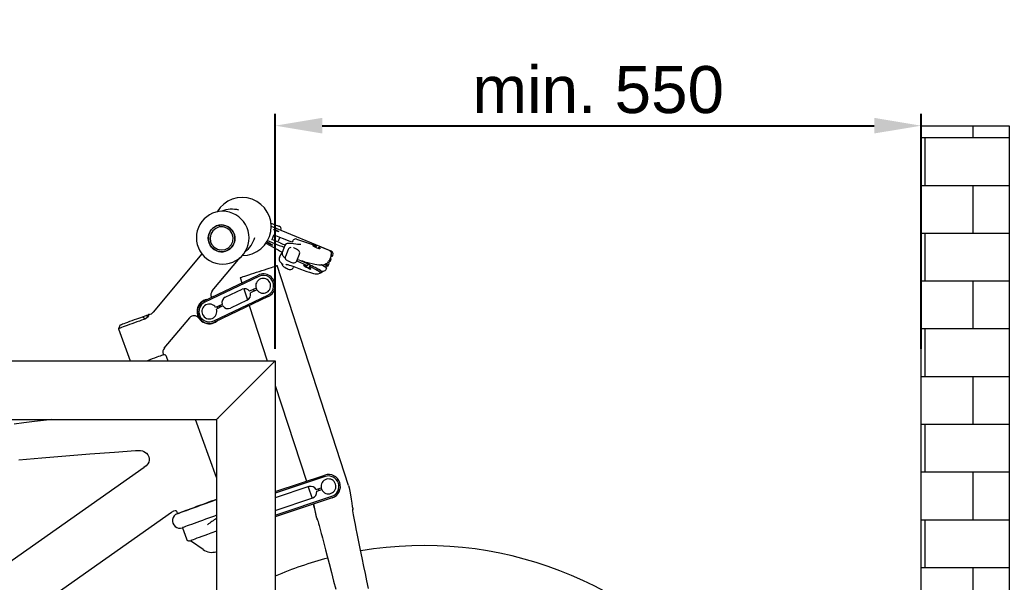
# Model space of a CAD drawing. Header units: millimetres. Extents: x 468 to 13607, y -402 to 3127.
# Drawn here: x 10527 to 11369, y 2648 to 3127 of the extents above; entities that cross this region are included whole.
import ezdxf

# ---------------------------------------------------------------- set-up
doc = ezdxf.new("R2010")
doc.units = ezdxf.units.MM
doc.layers.add('ZANO_R', color=7, linetype='Continuous', lineweight=0)
doc.layers.add('ZANO_W', color=1, linetype='Continuous', lineweight=0)
doc.styles.get("Standard").update_dxf_attribs({"font": 'ARIALUNI.TTF'})
doc.dimstyles.new('pl i ang', dxfattribs={"dimtxt": 50, "dimasz": 50, "dimexe": 1.25, "dimexo": 0.625, "dimgap": 10, "dimtad": 1, "dimtoh": 1, "dimtxsty": 'Standard', "dimcen": 2.5, "dimclrd": 1, "dimclre": 1, "dimclrt": 1, "dimadec": 0, "dimazin": 0, "dimtfac": 1, "dimtmove": 0, "dimatfit": 3, "dimfxl": 1, "dimarcsym": 1})

# ---------------------------------------------------------------- blocks, each defined once
blk = doc.blocks.new('*D458')
at = {"layer": 'ZANO_W', "color": 1, "lineweight": -2}
for p, q in [((10744.4, 2846.59), (10744.4, 3046.59)), ((11294.4, 2846.59), (11294.4, 3046.59)), ((10784.4, 3036.59), (11254.4, 3036.59))]:
    blk.add_line(p, q, dxfattribs=at)
at = {"layer": 'ZANO_W', "color": 1}
for points in [[(10784.4, 3043.26), (10784.4, 3029.93), (10744.4, 3036.59)], [(11254.4, 3029.93), (11254.4, 3043.26), (11294.4, 3036.59)]]:
    blk.add_solid(points, dxfattribs=at)
at = {"layer": 'ZANO_W', "color": 1, "insert": (11019.4, 3067.03), "char_height": 40, "attachment_point": 5}
blk.add_mtext('min. 550', dxfattribs=at)
blk = doc.blocks.new('*D496')
at = {"layer": 'ZANO_W', "color": 1, "lineweight": -2}
blk.add_arc((9994.4, 2786.59), 159.66, 284.3922, 345.6078, dxfattribs=at)
at = {"layer": 'ZANO_W', "color": 1}
for points in [[(10155.66, 2746.07), (10142.43, 2747.75), (10154.06, 2786.59)], [(10033.24, 2638.56), (10034.92, 2625.33), (9994.4, 2626.93)]]:
    blk.add_solid(points, dxfattribs=at)
at = {"layer": 'ZANO_W', "color": 1, "insert": (10085.65, 2695.34), "char_height": 40, "attachment_point": 5, "rotation": 45}
blk.add_mtext('90%%d', dxfattribs=at)

msp = doc.modelspace()

# ---------------------------------------------------------------- hatches: boundary and pattern name
at = {"layer": 'ZANO_R', "ltscale": 10, "transparency": 33554602}
h = msp.add_hatch(dxfattribs=at)
h.set_pattern_fill('AR-B816', color=256, scale=0.2)
h.set_pattern_definition([(0, (0, 2660.636), (0, 40.64), []), (90, (0, 2660.636), (-40.64, 40.64), [40.64, -40.64])])
h.paths.add_polyline_path([(11294.4, 3036.59), (11294.4, 2036.59), (11369.4, 2036.59), (11369.4, 3036.59)])

# ---------------------------------------------------------------- linework, layer by layer
at = {"layer": 'ZANO_R'}
for p, q in [((11294.4, 2036.59), (11294.4, 3036.59)), ((11294.4, 3036.59), (11369.4, 3036.59)), ((11369.4, 3036.59), (11369.4, 2036.59)), ((9944.4, 2836.59), (10744.4, 2836.59)), ((10742.4, 2834.59), (10696.4, 2788.59)), ((10744.4, 2836.59), (10744.4, 2040.59)), ((9994.4, 2786.59), (10694.4, 2786.59)), ((10694.4, 2786.59), (10694.4, 2040.59))]:
    msp.add_line(p, q, dxfattribs=at)
at = {"layer": 'ZANO_R', "color": 253}
for p, q in [((10740.7, 2953.59), (10743.79, 2952.49)), ((10792.01, 2929.77), (10741.24, 2950.73)), ((10742.65, 2942.52), (10741.94, 2940.76)), ((10743.14, 2943.71), (10750.2, 2940.88)), ((10748.16, 2941.7), (10746.84, 2938.4)), ((10749.01, 2947.52), (10749.14, 2947.89)), ((10736.35, 2936.49), (10745.64, 2931.46)), ((10737.78, 2938.77), (10747.79, 2934.76)), ((10741.5, 2939.6), (10742.25, 2940.04)), ((10748.57, 2936.77), (10741.5, 2939.6)), ((10752.63, 2934.6), (10750.29, 2928.74)), ((10752.7, 2934.58), (10752.7, 2934.61)), ((10759.24, 2938.54), (10758.91, 2937.72)), ((10762.49, 2940.12), (10779.5, 2934.42)), ((10779.5, 2934.42), (10778.86, 2934.02)), ((10778.95, 2933.05), (10779.5, 2934.42)), ((10781.19, 2933.05), (10780.9, 2932.32)), ((10781.2, 2933.06), (10782.01, 2933.56)), ((10682, 2927.5), (10640.33, 2877.85)), ((10690.75, 2895.95), (10714.52, 2924.28)), ((10749.5, 2927.45), (10747.85, 2924.4)), ((10747.91, 2924.37), (10747.92, 2924.41)), ((10750.36, 2929.02), (10749.5, 2927.45)), ((10750.37, 2928.75), (10750.36, 2928.71)), ((10752.94, 2925.3), (10752.98, 2925.14)), ((10755.36, 2931.22), (10753.02, 2925.36)), ((10762.73, 2921.47), (10765.08, 2927.33)), ((10790.51, 2930.32), (10790.64, 2930.26)), ((10792.04, 2926.08), (10790.52, 2922.26)), ((10791.83, 2926.2), (10792.15, 2927.02)), ((10791.83, 2926.2), (10791.83, 2926.2)), ((10791.85, 2925.6), (10792.55, 2925.31)), ((10792.55, 2925.31), (10792.91, 2926.19)), ((10793.03, 2925.58), (10792.55, 2925.31)), ((10792.73, 2926.08), (10792.91, 2926.19)), ((10793.04, 2925.6), (10793.03, 2925.58)), ((10793.04, 2925.6), (10793.4, 2926.48)), ((10806.84, 2730.34), (10745.88, 2917.52)), ((10759.5, 2915.44), (10759.82, 2916.03)), ((10759.88, 2916.13), (10760.19, 2916.72)), ((10762.82, 2921.69), (10771.62, 2917.62)), ((10765.9, 2921.8), (10771.42, 2919.25)), ((10771.62, 2917.62), (10770.98, 2917.22)), ((10772.29, 2918.84), (10771.62, 2917.62)), ((10771.72, 2917.79), (10771.71, 2917.78)), ((10772.29, 2918.84), (10771.72, 2917.79)), ((10771.72, 2917.79), (10771.72, 2917.79)), ((10774.23, 2917.91), (10773.19, 2915.98)), ((10773.2, 2915.99), (10774.01, 2916.5)), ((10774.01, 2916.5), (10774.66, 2917.7)), ((10786.3, 2916.59), (10783.63, 2918.08)), ((10786.35, 2916.69), (10783.84, 2918.08)), ((10786.33, 2918.58), (10788.9, 2917.16)), ((10787.5, 2918.81), (10787.2, 2918.98)), ((10787.55, 2918.91), (10787.32, 2919.04)), ((10787.44, 2916.04), (10788.24, 2917.52)), ((10787.44, 2916.04), (10788.24, 2917.52)), ((10787.8, 2914.51), (10788.25, 2915.35)), ((10787.96, 2919.43), (10788.76, 2919.93)), ((10788.9, 2917.16), (10789.37, 2917.43)), ((10789.39, 2917.45), (10789.84, 2918.28)), ((10790.14, 2921.98), (10789.81, 2921.16)), ((10789.84, 2918.28), (10789.88, 2918.37)), ((10789.88, 2918.37), (10789.9, 2918.4)), ((10790.02, 2920.74), (10789.94, 2920.7)), ((10790.02, 2920.74), (10790.67, 2921.12)), ((10790.14, 2921.98), (10790.14, 2921.98)), ((10790.56, 2922.37), (10791.27, 2922.08)), ((10790.91, 2923.25), (10791.62, 2922.96)), ((10791.09, 2921.98), (10791.27, 2922.08)), ((10791.27, 2922.08), (10791.62, 2922.96)), ((10791.62, 2922.96), (10792.09, 2923.23)), ((10791.76, 2922.37), (10792.11, 2923.25)), ((10683.88, 2887.67), (10729.75, 2909.5)), ((10730.3, 2908.36), (10684.42, 2886.53)), ((10714.48, 2907.29), (10715.91, 2902.92)), ((10782.07, 2912.32), (10782.2, 2912.25)), ((10782.91, 2913.39), (10783.61, 2913.01)), ((10784.81, 2912.35), (10784.82, 2912.35)), ((10786.12, 2913.03), (10786.77, 2913.41)), ((10787.73, 2914.4), (10787.75, 2914.43)), ((10787.75, 2914.42), (10787.8, 2914.51)), ((10692.06, 2870.47), (10737.94, 2892.3)), ((10738.48, 2891.15), (10692.61, 2869.33)), ((10701.83, 2890.59), (10716.16, 2897.41)), ((10717.56, 2897.84), (10720.67, 2888.31)), ((10728.1, 2898.31), (10722.56, 2895.67)), ((10728.75, 2896.93), (10723.21, 2894.29)), ((10725.79, 2897.21), (10726.45, 2895.83)), ((10699.15, 2884.53), (10693.61, 2881.9)), ((10699.81, 2883.16), (10694.26, 2880.52)), ((10695.7, 2881.21), (10695.05, 2882.58)), ((10697.37, 2881.82), (10696.66, 2883.35)), ((10697.35, 2883.68), (10698.01, 2882.3)), ((10720.53, 2888.24), (10706.2, 2881.42)), ((10722.25, 2883.43), (10737.51, 2836.59)), ((10631.37, 2874.02), (10634.49, 2875.15)), ((10631.37, 2874.02), (10633.97, 2872.26)), ((10636.2, 2873.97), (10633.97, 2872.26)), ((10636.2, 2873.97), (10634.49, 2875.15)), ((10612.32, 2867.08), (10610.8, 2863.83)), ((10649.92, 2847.29), (10671.5, 2873)), ((10610.8, 2863.83), (10620.72, 2836.59)), ((10649.25, 2841.76), (10649.04, 2842.31)), ((10650.87, 2841.33), (10649.25, 2841.76)), ((10651.77, 2839.46), (10652.82, 2836.59)), ((10744.4, 2815.45), (10770.9, 2734.06)), ((10694.4, 2737.21), (10676.42, 2786.59)), ((10632.63, 2745.72), (10306.17, 2515.52)), ((10744.4, 2725.21), (10786.49, 2739.26)), ((10786.89, 2738.06), (10744.4, 2723.87)), ((10773.04, 2729.42), (10744.4, 2719.86)), ((10772.47, 2729.23), (10775.46, 2720.07)), ((10779.17, 2726.91), (10783.49, 2728.35)), ((10779.65, 2725.46), (10783.97, 2726.9)), ((10744.4, 2705.13), (10792.52, 2721.19)), ((10792.92, 2719.99), (10744.4, 2703.79)), ((10744.4, 2709.14), (10776.26, 2719.78)), ((10775.44, 2720.12), (10775.61, 2719.56)), ((10775.74, 2720.22), (10775.91, 2719.66)), ((10331.76, 2479.18), (10656.01, 2707.82)), ((10660.25, 2708.48), (10661.01, 2706.41)), ((10810.39, 2710.68), (10810.46, 2709.98)), ((10780.22, 2701.58), (10779.46, 2703.52)), ((10665.35, 2694.47), (10668.83, 2684.92)), ((10694.4, 2691.53), (10689.39, 2689.7)), ((10682.92, 2675.8), (10672.94, 2682.8)), ((10694.4, 2674.19), (10694.01, 2674.07))]:
    msp.add_line(p, q, dxfattribs=at)
at = {"layer": 'ZANO_R', "color": 253, "flags": 128}
for points in [[(10707.9, 2947.32), (10708.94, 2945.55), (10709.66, 2943.64), (10710.03, 2941.62), (10710.03, 2939.58), (10709.67, 2937.57), (10708.95, 2935.66), (10707.91, 2933.91), (10706.57, 2932.38), (10704.98, 2931.12), (10703.19, 2930.17), (10701.26, 2929.55), (10699.24, 2929.29), (10697.21, 2929.4), (10695.23, 2929.87), (10693.36, 2930.69), (10691.66, 2931.83), (10690.19, 2933.25), (10688.99, 2934.91), (10688.11, 2936.76), (10687.56, 2938.74), (10687.38, 2940.77), (10687.56, 2942.81), (10688.1, 2944.77), (10688.98, 2946.61), (10690.17, 2948.25), (10691.64, 2949.65), (10693.34, 2950.77), (10695.21, 2951.56), (10697.19, 2952), (10699.22, 2952.07), (10701.24, 2951.78), (10703.18, 2951.14), (10704.97, 2950.15), (10706.56, 2948.87), (10707.9, 2947.32)], [(10708.53, 2946.35), (10707.35, 2948.02), (10705.89, 2949.46), (10704.21, 2950.62), (10702.35, 2951.46), (10700.37, 2951.95), (10698.34, 2952.08), (10696.32, 2951.85), (10694.38, 2951.25), (10692.58, 2950.32), (10690.97, 2949.08), (10689.62, 2947.56), (10688.56, 2945.83), (10687.82, 2943.93), (10687.44, 2941.93), (10687.41, 2939.88), (10687.76, 2937.86), (10688.45, 2935.94), (10689.47, 2934.16), (10690.8, 2932.6), (10692.37, 2931.29), (10694.15, 2930.29), (10696.08, 2929.62), (10698.09, 2929.31), (10700.13, 2929.36), (10702.12, 2929.78), (10703.99, 2930.54), (10705.7, 2931.64), (10707.19, 2933.02), (10708.4, 2934.65), (10709.31, 2936.48), (10709.87, 2938.44), (10710.07, 2940.47), (10709.91, 2942.51), (10709.39, 2944.49), (10708.53, 2946.35)], [(10690.23, 2935.78), (10692.34, 2933.22), (10695.17, 2931.5), (10698.4, 2930.81), (10701.69, 2931.24), (10704.61, 2932.72), (10706.9, 2935.12), (10708.24, 2938.12), (10708.53, 2941.43), (10707.69, 2944.66), (10705.87, 2947.42), (10703.21, 2949.44), (10700.08, 2950.46), (10696.76, 2950.39), (10693.69, 2949.22), (10691.18, 2947.09), (10689.52, 2944.24), (10688.89, 2940.99), (10689.38, 2937.68), (10690.23, 2935.78)], [(10741.24, 2950.73), (10741.21, 2950.74), (10741.16, 2950.75), (10741.16, 2950.75)], [(10743.79, 2952.49), (10745.01, 2952.05), (10746.08, 2951.68), (10746.9, 2951.38), (10747.42, 2951.2), (10747.6, 2951.13)], [(10747.41, 2946.42), (10747.12, 2946.43), (10746.52, 2946.58), (10745.69, 2946.85), (10744.77, 2947.2), (10743.9, 2947.58), (10743.21, 2947.93), (10742.81, 2948.2), (10742.75, 2948.34), (10743.04, 2948.33), (10743.65, 2948.18), (10744.47, 2947.91), (10745.39, 2947.56), (10746.26, 2947.18), (10746.95, 2946.83), (10747.35, 2946.56), (10747.41, 2946.42)], [(10742.02, 2934.91), (10741.73, 2934.94), (10741.16, 2935.15), (10740.37, 2935.5), (10739.5, 2935.96), (10738.68, 2936.44), (10738.03, 2936.87), (10737.65, 2937.2), (10737.6, 2937.36), (10737.88, 2937.33), (10738.46, 2937.12), (10739.25, 2936.77), (10740.11, 2936.31), (10740.94, 2935.83), (10741.59, 2935.39), (10741.97, 2935.07), (10742.02, 2934.91)], [(10766.23, 2935.36), (10766.22, 2935.36), (10765.98, 2935.34), (10765.48, 2935.34), (10764.64, 2935.39), (10763.45, 2935.53), (10761.85, 2935.76), (10759.81, 2936.07), (10757.74, 2936.35), (10756.06, 2936.46), (10755.1, 2936.4), (10754.53, 2936.27), (10753.86, 2935.98), (10753.23, 2935.47), (10752.75, 2934.75), (10752.71, 2934.61)], [(10759.24, 2938.54), (10759.64, 2939.23), (10759.78, 2939.38)], [(10765.03, 2927.34), (10765.17, 2927.66), (10765.24, 2928.47), (10765.1, 2929.13), (10764.85, 2929.66), (10764.54, 2930.06), (10764.22, 2930.35), (10763.91, 2930.58), (10763.44, 2930.86), (10762.37, 2931.43), (10761.36, 2931.97), (10760.63, 2932.39), (10760.16, 2932.71), (10759.9, 2932.9), (10759.88, 2932.92)], [(10777.92, 2934.21), (10777.1, 2934.45), (10776.54, 2934.55), (10776.32, 2934.51), (10776.44, 2934.33), (10776.9, 2934.02), (10777.65, 2933.63), (10778.6, 2933.2), (10779.66, 2932.76), (10780.7, 2932.38), (10781.61, 2932.09), (10782.3, 2931.93), (10782.67, 2931.9), (10782.71, 2932.03), (10782.39, 2932.28), (10781.76, 2932.64)], [(10781.2, 2933.06), (10781.19, 2933.04), (10781.2, 2933.01), (10781.23, 2932.96), (10781.29, 2932.91), (10781.38, 2932.86), (10781.48, 2932.79), (10781.61, 2932.72), (10781.76, 2932.64)], [(10747.92, 2924.4), (10747.62, 2923.64), (10747.58, 2922.84), (10747.72, 2922.15), (10747.97, 2921.56), (10748.33, 2921.01), (10748.9, 2920.35), (10749.84, 2919.46), (10750.46, 2918.88), (10750.8, 2918.55), (10750.94, 2918.39), (10750.94, 2918.39)], [(10750.37, 2928.75), (10750.16, 2927.98), (10750.21, 2927.18), (10750.42, 2926.53), (10750.73, 2925.99), (10751.13, 2925.51), (10751.7, 2924.99), (10752.68, 2924.27), (10752.83, 2924.16)], [(10753.05, 2925.37), (10752.86, 2924.72), (10752.87, 2923.97), (10753.17, 2923.13), (10753.46, 2922.72), (10753.8, 2922.39), (10754.13, 2922.14), (10754.56, 2921.88), (10755.41, 2921.46), (10756.44, 2921.01), (10757.17, 2920.72)], [(10714.48, 2907.29), (10714.65, 2907.35), (10715.15, 2907.51), (10715.97, 2907.78), (10717.09, 2908.14), (10718.49, 2908.6), (10720.14, 2909.13), (10722.01, 2909.74), (10724.04, 2910.4), (10726.21, 2911.11), (10728.47, 2911.84), (10730.76, 2912.59), (10733.03, 2913.33), (10735.25, 2914.05), (10737.36, 2914.74), (10739.32, 2915.38), (10741.08, 2915.95), (10742.61, 2916.45), (10743.87, 2916.86), (10744.85, 2917.18), (10745.51, 2917.39), (10745.84, 2917.5), (10745.88, 2917.52)], [(10750.01, 2919.3), (10750.04, 2918.7), (10750.26, 2918.04), (10750.53, 2917.61), (10750.83, 2917.27), (10751.17, 2916.98), (10751.72, 2916.58), (10752.57, 2916.05), (10753.57, 2915.47), (10754.18, 2915.15)], [(10753.5, 2918.6), (10753.52, 2918.6), (10753.76, 2918.58), (10754.27, 2918.51), (10755.09, 2918.34), (10756.28, 2918.02), (10757.68, 2917.59), (10759.44, 2916.99), (10761.63, 2916.2), (10764.4, 2915.16), (10766.83, 2914.25)], [(10754.18, 2915.15), (10754.48, 2915), (10755.4, 2914.56), (10756.28, 2914.23), (10756.84, 2914.11), (10757.66, 2914.12), (10758.42, 2914.38), (10759.06, 2914.86), (10759.47, 2915.44)], [(10757.17, 2920.72), (10757.51, 2920.58), (10758.5, 2920.23), (10759.38, 2919.97), (10759.92, 2919.87), (10760.53, 2919.86), (10761.27, 2920.03), (10761.93, 2920.41), (10762.49, 2921.01), (10762.69, 2921.48)], [(10770.09, 2917.49), (10769.3, 2917.81), (10768.77, 2917.96), (10768.54, 2917.93), (10768.65, 2917.72), (10769.08, 2917.35), (10769.79, 2916.86), (10770.69, 2916.32), (10771.69, 2915.76), (10772.68, 2915.27), (10773.55, 2914.89), (10774.2, 2914.66), (10774.57, 2914.61), (10774.6, 2914.74), (10774.31, 2915.04), (10773.72, 2915.48)], [(10769.43, 2920.85), (10769.48, 2920.84), (10773.22, 2919.86), (10775.79, 2919.22), (10777.95, 2918.73), (10779.75, 2918.39), (10781.44, 2918.15), (10782.82, 2918.06), (10784.15, 2918.09), (10785.43, 2918.3), (10786.35, 2918.58), (10787.13, 2918.94), (10787.78, 2919.3), (10787.96, 2919.41)], [(10773.2, 2915.99), (10773.18, 2915.97), (10773.19, 2915.93), (10773.22, 2915.88), (10773.28, 2915.82), (10773.36, 2915.75), (10773.46, 2915.67), (10773.58, 2915.58), (10773.72, 2915.48)], [(10789.38, 2920.5), (10789.6, 2920.55), (10790.02, 2920.74)], [(10766.83, 2914.25), (10768.21, 2913.73), (10771.34, 2912.59), (10773.52, 2911.84), (10775.35, 2911.29), (10776.92, 2910.9), (10778.36, 2910.65), (10779.7, 2910.55), (10781.03, 2910.64), (10782.27, 2910.95), (10783.06, 2911.28), (10783.71, 2911.64), (10783.99, 2911.81)], [(10784.84, 2912.5), (10785.01, 2912.58), (10785.15, 2912.71)], [(10728.1, 2898.31), (10728.45, 2897.46), (10728.75, 2896.93)], [(10612.32, 2867.08), (10612.37, 2867.1), (10612.71, 2867.22), (10613.38, 2867.47), (10614.36, 2867.83), (10615.63, 2868.29), (10617.13, 2868.83), (10618.82, 2869.45), (10620.66, 2870.12), (10622.58, 2870.82), (10624.53, 2871.53), (10626.44, 2872.22), (10628.25, 2872.88), (10629.91, 2873.49), (10631.37, 2874.02)], [(10634.49, 2875.15), (10634.95, 2875.32), (10636.03, 2875.71), (10636.49, 2875.88), (10636.49, 2875.88)], [(10637.04, 2876.01), (10637.04, 2876.02), (10637.02, 2876), (10636.96, 2875.95), (10636.86, 2875.85), (10636.75, 2875.71), (10636.64, 2875.53), (10636.57, 2875.38), (10636.49, 2875.16), (10636.47, 2875.08), (10636.44, 2874.96), (10636.4, 2874.8), (10636.39, 2874.76), (10636.33, 2874.46), (10636.2, 2873.97)], [(10637.04, 2876.02), (10636.77, 2875.95), (10636.49, 2875.88)], [(10633.97, 2872.26), (10632.39, 2871.68), (10630.6, 2871.03), (10628.65, 2870.32), (10626.59, 2869.57), (10624.47, 2868.8), (10622.34, 2868.03), (10620.26, 2867.27), (10618.28, 2866.55), (10616.45, 2865.89), (10614.82, 2865.29), (10613.42, 2864.78), (10612.3, 2864.37), (10611.48, 2864.07), (10610.97, 2863.89), (10610.8, 2863.83)], [(10635.05, 2836.59), (10635.82, 2836.87), (10637.92, 2837.64), (10639.97, 2838.38), (10641.91, 2839.09), (10643.71, 2839.75), (10645.31, 2840.33), (10646.68, 2840.83), (10647.78, 2841.23), (10648.59, 2841.52), (10649.08, 2841.7), (10649.25, 2841.76)], [(10650.87, 2841.32), (10650.86, 2841.33), (10650.86, 2841.32)], [(10651.21, 2841.01), (10651.24, 2840.93), (10651.43, 2840.4), (10651.77, 2839.46)], [(10553.48, 2786.59), (10549.47, 2786.08), (10539.36, 2784.78), (10530.19, 2783.63), (10522.1, 2782.61)], [(10526.07, 2752.31), (10545.7, 2753.97), (10565.94, 2755.63), (10586.55, 2757.25), (10607.39, 2758.83), (10625.48, 2760.14)], [(10625.48, 2760.14), (10627.63, 2760.25), (10629.56, 2760.16), (10631.22, 2759.83), (10632.61, 2759.29), (10634.6, 2757.92), (10635.74, 2756.57), (10636.66, 2754.72), (10636.97, 2753.44), (10637.04, 2751.95), (10636.71, 2750.32), (10635.88, 2748.69), (10634.49, 2747.14), (10632.6, 2745.7)], [(10806.84, 2730.34), (10807.43, 2728.34), (10807.98, 2725.67), (10808.48, 2722.32), (10808.96, 2718.7), (10809.46, 2715.23), (10809.95, 2712.57), (10810.39, 2710.68)], [(10781.06, 2727.54), (10781.29, 2726.75), (10781.55, 2726.1)], [(10783.49, 2728.35), (10783.52, 2728.19), (10783.97, 2726.9)], [(10694.51, 2718.6), (10694.12, 2718.46), (10692.13, 2717.73), (10689.94, 2716.93), (10687.59, 2716.08), (10685.12, 2715.18), (10682.58, 2714.26), (10680, 2713.32), (10677.44, 2712.39), (10674.93, 2711.47), (10672.53, 2710.6), (10670.26, 2709.77), (10668.17, 2709.01), (10666.29, 2708.33), (10664.66, 2707.74), (10663.31, 2707.24), (10662.25, 2706.86), (10661.51, 2706.59), (10661.1, 2706.44), (10661.01, 2706.41)], [(10661.01, 2706.41), (10661.18, 2706.47), (10661.68, 2706.65), (10662.51, 2706.95), (10663.64, 2707.37), (10665.08, 2707.89), (10666.77, 2708.5), (10668.71, 2709.21), (10670.85, 2709.99), (10673.16, 2710.83), (10675.6, 2711.72), (10678.13, 2712.64), (10680.7, 2713.57), (10683.27, 2714.51), (10685.79, 2715.43), (10688.23, 2716.32), (10690.54, 2717.16), (10692.69, 2717.94), (10694.4, 2718.56)], [(10775.44, 2720.12), (10775.74, 2720.22), (10775.74, 2720.22)], [(10656.01, 2707.82), (10658.07, 2708.82), (10659.26, 2709.05), (10659.61, 2709.04), (10659.91, 2708.94), (10660.03, 2708.86), (10660.12, 2708.76), (10660.25, 2708.48)], [(10694.4, 2705.04), (10692.58, 2704.38), (10690.14, 2703.49), (10687.61, 2702.57), (10685.04, 2701.64), (10682.47, 2700.7), (10679.95, 2699.78), (10677.51, 2698.9), (10675.2, 2698.05), (10673.05, 2697.28), (10671.12, 2696.57), (10669.42, 2695.95), (10667.99, 2695.43), (10666.85, 2695.02), (10666.02, 2694.72), (10665.52, 2694.53), (10665.35, 2694.47)], [(10823.8, 2642.76), (10822.43, 2649.37), (10821.12, 2655.64), (10819.89, 2661.57), (10818.37, 2668.87), (10817.02, 2675.37), (10815.82, 2681.18), (10814.95, 2685.41), (10814.12, 2689.51), (10813.33, 2693.43), (10812.6, 2697.15), (10812.08, 2699.82), (10811.55, 2702.65), (10811.06, 2705.4), (10810.74, 2707.26), (10810.51, 2708.79), (10810.44, 2709.81), (10810.48, 2710.22)], [(10780.12, 2701.6), (10780.13, 2701.64), (10780.41, 2701), (10780.79, 2699.81), (10781.27, 2698.17), (10781.82, 2696.23), (10782.4, 2694.15), (10783.04, 2691.77), (10783.6, 2689.68), (10784.09, 2687.86), (10784.61, 2685.87), (10785.21, 2683.61), (10786.12, 2680.13), (10787.25, 2675.75), (10788.63, 2670.4), (10790.26, 2664.03), (10792.21, 2656.43), (10794.1, 2649.02), (10795.86, 2642.12)], [(10689.39, 2689.7), (10686.82, 2688.77), (10684.31, 2687.86), (10681.92, 2686.99), (10679.68, 2686.17), (10677.67, 2685.44), (10675.91, 2684.8), (10674.45, 2684.27), (10673.32, 2683.86), (10672.54, 2683.57)]]:
    msp.add_lwpolyline(points, dxfattribs=at)
at = {"layer": 'ZANO_R', "color": 255, "flags": 128}
for points in [[(10744.4, 2836.59), (10744.36, 2836.56), (10744.24, 2836.44), (10744.06, 2836.26), (10743.81, 2836.01), (10743.51, 2835.71), (10743.16, 2835.36), (10742.79, 2834.99), (10742.4, 2834.59)], [(10742.4, 2834.59), (10742.79, 2834.99), (10743.16, 2835.36), (10743.51, 2835.71), (10743.81, 2836.01), (10744.06, 2836.26), (10744.24, 2836.44), (10744.36, 2836.56), (10744.4, 2836.59)], [(10696.4, 2788.59), (10696.05, 2788.25), (10695.71, 2787.91), (10695.4, 2787.59), (10695.11, 2787.31), (10694.86, 2787.06), (10694.66, 2786.86), (10694.52, 2786.72), (10694.43, 2786.63), (10694.4, 2786.59)], [(10694.4, 2786.59), (10694.43, 2786.63), (10694.55, 2786.75), (10694.73, 2786.93), (10694.98, 2787.18), (10695.28, 2787.48), (10695.63, 2787.83), (10696, 2788.2), (10696.4, 2788.59)]]:
    msp.add_lwpolyline(points, dxfattribs=at)
at = {"layer": 'ZANO_R', "color": 253}
for centre, radius, start, end in [((10716.2, 2950.77), 24.71, 270.27175, 149.71072), ((10699.6, 2941.35), 22.38, 29.65916, 210.34078), ((10707.59, 2942.92), 22.56, 75.00362, 112.73897), ((10699.74, 2941.12), 22.38, 209.65959, 30.34036), ((10746.75, 2948.74), 2.54, 340.41751, 70.41751), ((10705.19, 2947.22), 22.45, 307.23956, 344.91833), ((10812, 3094.59), 165.67, 248.09892, 251.36646), ((10745.54, 2946.71), 12.19, 229.97981, 253.11773), ((10795.06, 3052.08), 126.48, 248.05621, 250.12072), ((10815.14, 3102.91), 178.97, 248.16316, 249.71856), ((10757.84, 2930.31), 2.62, 93.75582, 159.55442), ((10761.71, 2937.62), 2.61, 72.65032, 137.55244), ((10778.83, 2936.27), 2.25, 246.33775, 270.72874), ((10722.4, 2764.65), 179.12, 67.65105, 70.56249), ((10806.37, 3043.38), 127.34, 241.5141, 243.90375), ((10790.7, 2922.22), 1.72, 36.04108, 74.36265), ((10789.8, 2927.87), 2.5, 340.16834, 55.69687), ((10792.35, 2927.25), 1.22, 244.55151, 287.7104), ((10791.04, 2927.42), 2.54, 338.22457, 67.56172), ((10702.92, 2676.02), 253.7, 74.80195, 76.27039), ((10779.78, 2931.43), 17.39, 230.7521, 252.35847), ((10771.09, 2919.18), 1.96, 239.26409, 266.79337), ((10705.79, 2777.47), 156.24, 62.93981, 65.16196), ((10702.42, 2768.58), 164.33, 61.00834, 64.17595), ((10697.76, 2759.63), 174.6, 61.09201, 64.07311), ((10697.85, 2760.34), 175.1, 60.9351, 63.17447), ((10784.56, 2912.21), 4.71, 39.82809, 68.4044), ((10784.5, 2912.08), 4.97, 41.0856, 68.11009), ((10786.07, 2914.92), 4.14, 37.27156, 69.84183), ((10785.7, 2914.3), 4.97, 41.08761, 68.10893), ((10787.67, 2921.98), 2.29, 297.93878, 339.00063), ((10787.67, 2919.61), 2.54, 331.5958, 25.64729), ((10790.72, 2923.47), 1.54, 247.44885, 283.77452), ((10789.4, 2923.32), 2.54, 300, 338.22457), ((10734.12, 2900.33), 10.16, 295.4479, 115.4479), ((10734.12, 2900.33), 8.89, 295.4479, 115.4479), ((10783.41, 2914.48), 2.54, 256.12682, 316.92441), ((10784.85, 2915.21), 2.52, 240.68516, 300.27695), ((10785.5, 2915.61), 2.54, 300, 331.54315), ((10734.12, 2900.33), 6.35, 212.34, 198.55579), ((10694.29, 2892.74), 4.77, 137.80988, 206.69537), ((10704.01, 2886), 5.08, 115.4479, 196.82097), ((10718.35, 2892.82), 5.08, 34.07482, 115.4479), ((10718.35, 2892.82), 5.08, 295.4479, 16.82097), ((10688.24, 2878.5), 10.48, 101.30678, 309.58901), ((10688.24, 2878.5), 10.16, 115.4479, 295.4479), ((10688.24, 2878.5), 8.89, 115.4479, 295.4479), ((10688.24, 2878.5), 6.35, 32.34, 18.55579), ((10704.01, 2886), 5.08, 214.07482, 295.4479), ((10636.6, 2880.69), 4.68, 275.36498, 322.76715), ((10675.39, 2869.75), 5.07, 38.32564, 140.17428), ((10653.3, 2844.14), 4.6, 137.04108, 203.26957), ((10650.73, 2840.84), 0.508, 18.98697, 74.90837), ((10789.71, 2729.62), 10.16, 288.45714, 108.45714), ((10789.71, 2729.62), 8.89, 288.45714, 108.45714), ((10789.71, 2729.62), 6.35, 205.34925, 191.56504), ((10774.65, 2724.6), 5.08, 27.08407, 108.45714), ((10774.65, 2724.6), 5.08, 288.45714, 9.83022), ((10449.12, 2636.47), 337.08, 11.47457, 13.41538), ((10558.73, 2664.77), 224.17, 10.00726, 12.88525), ((10663.18, 2700.44), 6.35, 110, 290), ((10714.47, 2665.76), 41.65, 118.81577, 131.67217), ((10671.21, 2685.79), 2.54, 200, 273.14279), ((10671.49, 2680.72), 2.54, 54.93337, 93.05893), ((10671.48, 2680.72), 2.54, 54.93307, 68.17808), ((10690.22, 2686.19), 12.7, 234.93337, 287.35545), ((10871.23, 2357.19), 322.1, 275.52748, 99.66382), ((10871.23, 2357.19), 322.1, 104.77531, 113.18895)]:
    msp.add_arc(centre, radius, start, end, dxfattribs=at)
for centre, major_axis, ratio, start_param, end_param in [((10742.4, 2941.03), (1.45, 3.52), 0.085845, 1.681502, 2.021339), ((10743.11, 2942.79), (1.45, 3.52), 0.085845, 1.341665, 1.681502), ((10789.71, 2927.92), (-1.27, 2.2), 0.990264, 5.11678, 5.37392), ((10783.4, 2914.46), (-1.27, 2.2), 0.99026, 2.116186, 2.373326)]:
    msp.add_ellipse(centre, major_axis=major_axis, ratio=ratio, start_param=start_param, end_param=end_param, dxfattribs=at)

# ---------------------------------------------------------------- dimensions: what is measured, and where the dimension line sits
at = {"layer": 'ZANO_W', "color": 255}
dim = msp.add_linear_dim(base=(11294.4, 3036.59), p1=(10744.4, 2836.59), p2=(11294.4, 2836.59), text='min. <>', dimstyle='pl i ang', override={"dimtxt": 40, "dimasz": 40, "dimexe": 10, "dimexo": 10, "dimtoh": 0, "dimdec": 0, "dimtxsty": 'Standard', "dimtdec": 0, "dimtmove": 1}, dxfattribs=at)
dim.commit()
dim.dimension.update_dxf_attribs({"geometry": '*D458', "text_midpoint": (11019.4, 3067.03)})
at = {"layer": 'ZANO_W'}
dim = msp.add_angular_dim_2l(base=(10074.23, 2648.32), line1=((9994.4, 2786.59), (10694.4, 2786.59)), line2=((9994.4, 2786.59), (9994.4, 2036.59)), dimstyle='pl i ang', override={"dimtxt": 40, "dimasz": 40, "dimexe": 10, "dimexo": 10, "dimtoh": 0, "dimdec": 0, "dimtdec": 0, "dimtmove": 1}, dxfattribs=at)
dim.commit()
dim.dimension.update_dxf_attribs({"geometry": '*D496', "text_midpoint": (10085.65, 2695.34)})

doc.saveas('drawing.dxf')
